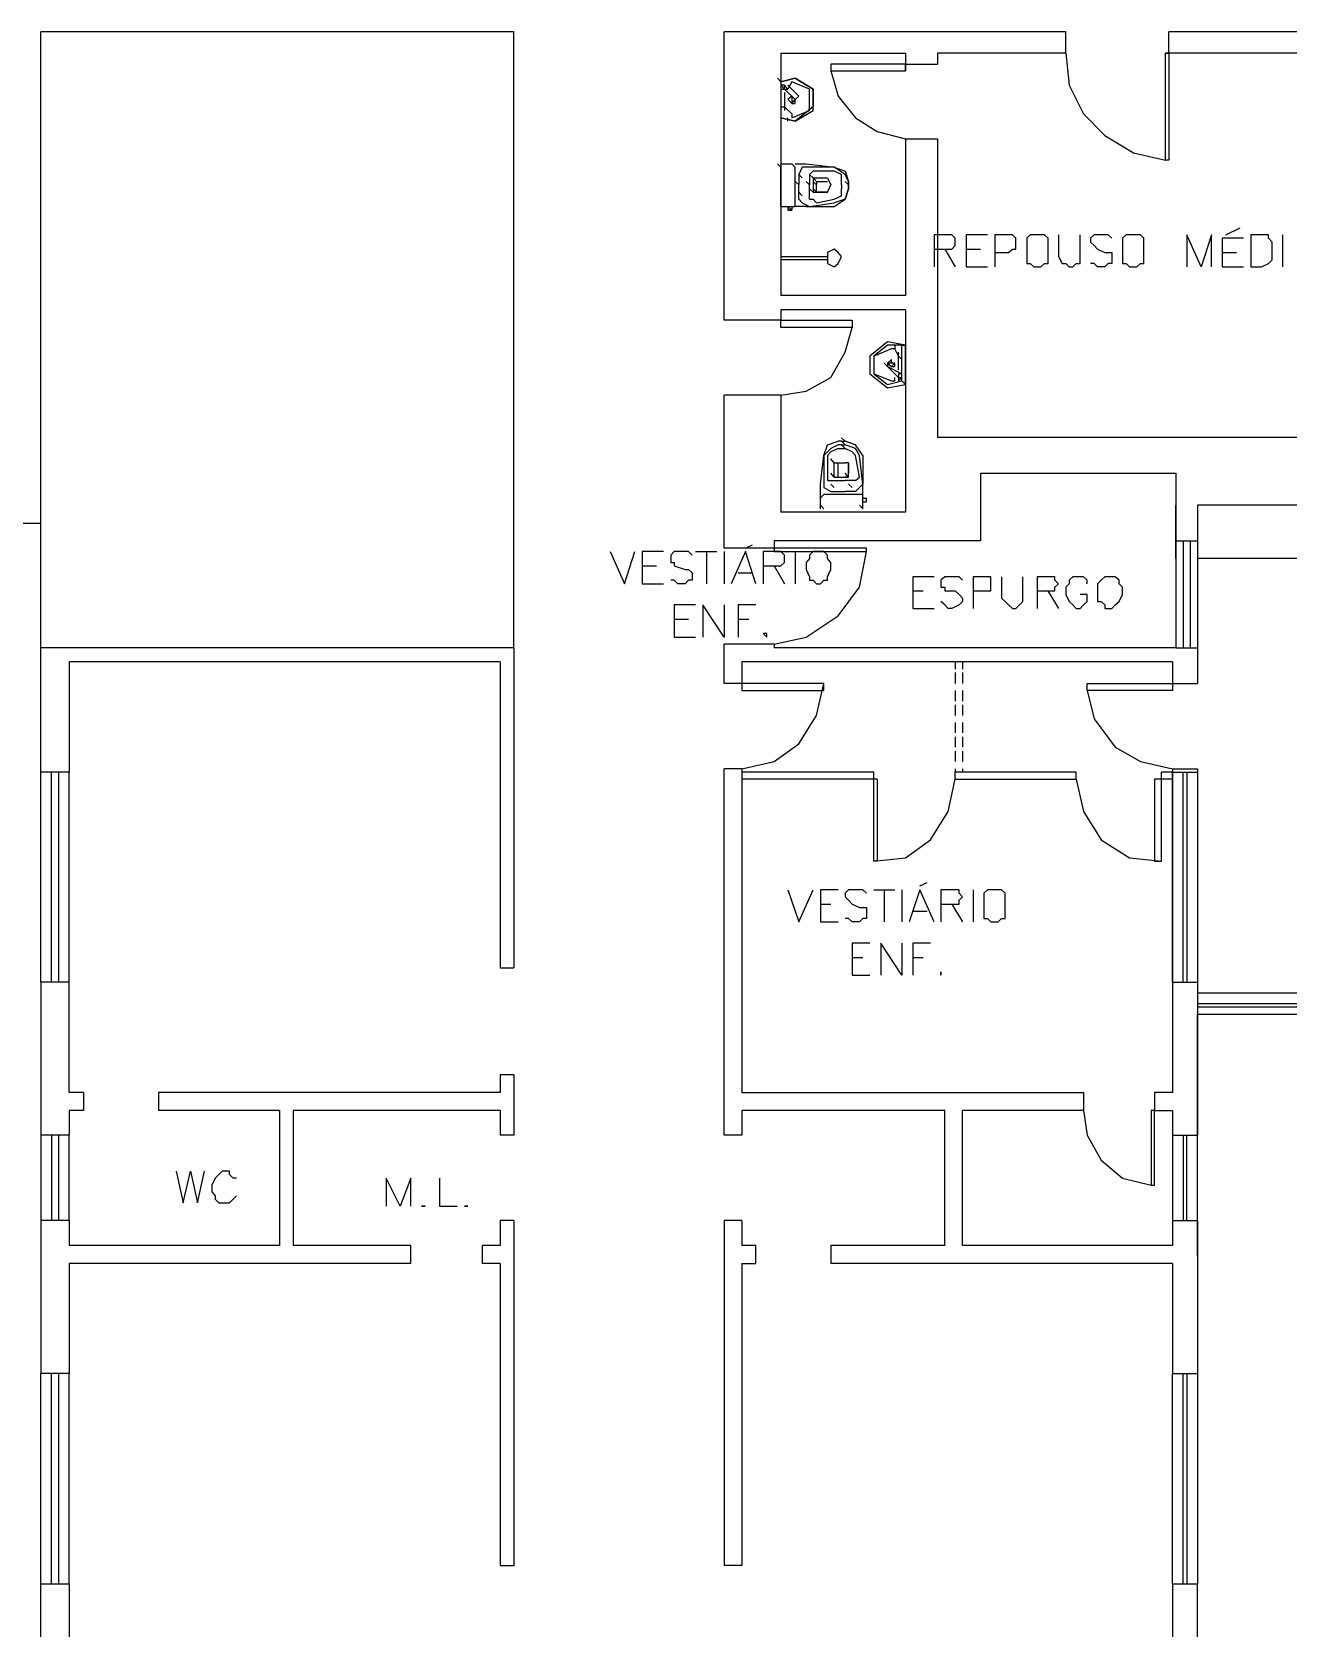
# Model space of a CAD drawing. Header units: millimetres. Extents: x -369 to -70, y -1414 to -1185.
# Drawn here: x -223.84 to -211.89, y -1338.97 to -1323.79 of the extents above; entities that cross this region are included whole.
import ezdxf

# ---------------------------------------------------------------- set-up
doc = ezdxf.new("R2010")
doc.units = ezdxf.units.MM
doc.header["$MEASUREMENT"] = 0
for name, color, linetype in [('10', 10, 'Continuous'), ('2', 2, 'Continuous'), ('4', 4, 'Continuous'), ('50', 50, 'Continuous'), ('6', 6, 'Continuous'), ('8', 8, 'Continuous')]:
    doc.layers.add(name, color=color, linetype=linetype)

msp = doc.modelspace()

# ---------------------------------------------------------------- linework, layer by layer
at = {"layer": '10'}
for points in [[(-223.752, -1329.644), (-223.752, -1323.789)], [(-219.253, -1323.789), (-223.752, -1323.789)], [(-219.253, -1329.644), (-219.253, -1323.789)], [(-217.254, -1326.531), (-217.254, -1323.789)], [(-214.005, -1323.789), (-217.254, -1323.789)], [(-214.005, -1323.993), (-214.005, -1323.789)], [(-207.779, -1323.789), (-213.026, -1323.789)], [(-213.026, -1323.993), (-213.026, -1323.789)], [(-216.715, -1323.993), (-216.715, -1326.295)], [(-216.715, -1323.993), (-215.528, -1323.993), (-215.528, -1323.993), (-215.528, -1324.161)], [(-215.528, -1324.097), (-216.239, -1324.097), (-216.239, -1324.161), (-215.528, -1324.161), (-215.528, -1324.097), (-215.528, -1324.097), (-215.224, -1324.097)], [(-215.224, -1323.993), (-215.224, -1324.097)], [(-214.005, -1323.993), (-215.224, -1323.993)], [(-211.128, -1323.993), (-213.058, -1323.993)], [(-213.058, -1323.993), (-213.026, -1323.993)], [(-213.058, -1325.008), (-213.058, -1323.993)], [(-213.026, -1323.993), (-213.026, -1325.008)], [(-215.528, -1324.805), (-215.528, -1326.295)], [(-215.528, -1324.805), (-215.224, -1324.805)], [(-215.224, -1324.805), (-215.224, -1327.65)], [(-213.026, -1325.008), (-213.058, -1325.008)], [(-215.528, -1326.295), (-216.715, -1326.295)], [(-216.715, -1326.531), (-217.254, -1326.531)], [(-215.528, -1326.431), (-216.715, -1326.431)], [(-216.715, -1326.431), (-216.715, -1326.531)], [(-216.715, -1326.531), (-216.036, -1326.531), (-216.036, -1326.599), (-216.715, -1326.599), (-216.715, -1326.531)], [(-215.528, -1326.431), (-215.528, -1328.357)], [(-216.715, -1327.242), (-217.254, -1327.242)], [(-217.254, -1328.697), (-217.254, -1327.242)], [(-216.715, -1327.242), (-216.715, -1328.357)], [(-211.128, -1327.646), (-215.224, -1327.646)], [(-214.817, -1327.986), (-212.958, -1327.986)], [(-214.817, -1327.986), (-214.817, -1328.629)], [(-212.958, -1327.986), (-212.958, -1329.644)], [(-215.528, -1328.357), (-216.715, -1328.357)], [(-212.958, -1328.797), (-212.958, -1328.289)], [(-206.188, -1328.289), (-212.754, -1328.289)], [(-212.754, -1328.289), (-212.754, -1329.644)], [(-216.779, -1328.629), (-216.779, -1328.697)], [(-215.528, -1328.629), (-216.779, -1328.629)], [(-214.817, -1328.629), (-215.632, -1328.629)], [(-212.958, -1328.629), (-212.754, -1328.629)], [(-216.779, -1328.697), (-217.254, -1328.697)], [(-216.779, -1328.729), (-215.9, -1328.729), (-215.9, -1328.697), (-216.779, -1328.697), (-216.779, -1328.729)], [(-219.253, -1329.644), (-223.752, -1329.644)], [(-223.481, -1329.78), (-223.481, -1330.827), (-223.481, -1330.827), (-223.752, -1330.827), (-223.752, -1330.827), (-223.752, -1329.644)], [(-219.253, -1329.644), (-219.253, -1332.689)], [(-216.779, -1329.612), (-217.254, -1329.612)], [(-217.254, -1329.984), (-217.254, -1329.612)], [(-216.779, -1329.612), (-216.779, -1329.644)], [(-212.958, -1329.644), (-216.779, -1329.644)], [(-212.958, -1329.644), (-212.754, -1329.644)], [(-212.754, -1329.644), (-212.754, -1329.984)], [(-219.384, -1329.78), (-223.481, -1329.78)], [(-219.384, -1329.78), (-219.384, -1332.689)], [(-212.99, -1329.78), (-217.087, -1329.78)], [(-217.087, -1329.78), (-217.087, -1330.052)], [(-215.056, -1329.78), (-215.056, -1329.848)], [(-215.056, -1329.88), (-215.056, -1329.984)], [(-214.988, -1329.78), (-214.988, -1329.848)], [(-214.988, -1329.88), (-214.988, -1329.984)], [(-212.99, -1329.78), (-213.094, -1329.78)], [(-212.99, -1329.78), (-212.99, -1330.052)], [(-217.087, -1329.984), (-217.254, -1329.984)], [(-217.087, -1330.052), (-216.307, -1330.052), (-216.307, -1329.984), (-217.087, -1329.984)], [(-212.99, -1330.052), (-213.802, -1330.052), (-213.802, -1329.984), (-212.99, -1329.984)], [(-212.99, -1329.984), (-212.754, -1329.984)], [(-215.056, -1330.052), (-215.056, -1330.152)], [(-215.056, -1330.188), (-215.056, -1330.288)], [(-214.988, -1330.052), (-214.988, -1330.152)], [(-214.988, -1330.188), (-214.988, -1330.288)], [(-215.056, -1330.356), (-215.056, -1330.455)], [(-215.056, -1330.491), (-215.056, -1330.591)], [(-214.988, -1330.356), (-214.988, -1330.455)], [(-214.988, -1330.491), (-214.988, -1330.591)], [(-215.056, -1330.627), (-215.056, -1330.727)], [(-214.988, -1330.627), (-214.988, -1330.727)], [(-217.254, -1334.28), (-217.254, -1330.795)], [(-217.087, -1330.795), (-217.254, -1330.795)], [(-217.087, -1330.795), (-217.087, -1333.872), (-217.087, -1333.872), (-213.838, -1333.872)], [(-215.056, -1330.795), (-215.056, -1330.827)], [(-214.988, -1330.795), (-214.988, -1330.827)], [(-212.99, -1330.795), (-212.754, -1330.795)], [(-212.99, -1330.795), (-212.99, -1333.872)], [(-212.754, -1330.795), (-212.754, -1332.925)], [(-215.832, -1330.827), (-217.087, -1330.827)], [(-215.8, -1330.895), (-217.087, -1330.895)], [(-215.832, -1330.895), (-215.832, -1330.827)], [(-215.8, -1330.895), (-215.8, -1331.674), (-215.832, -1331.674), (-215.832, -1330.895)], [(-215.056, -1330.895), (-213.905, -1330.895), (-213.905, -1330.895), (-213.905, -1330.827), (-215.056, -1330.827)], [(-215.056, -1330.895), (-215.056, -1330.827)], [(-213.162, -1330.895), (-213.162, -1331.674), (-213.094, -1331.674), (-213.094, -1330.895)], [(-212.99, -1330.895), (-213.162, -1330.895)], [(-212.99, -1330.827), (-213.094, -1330.827)], [(-213.094, -1330.895), (-213.094, -1330.827)], [(-212.99, -1330.827), (-212.754, -1330.827)], [(-219.384, -1332.689), (-219.253, -1332.689)], [(-223.481, -1333.872), (-223.481, -1332.825), (-223.481, -1332.825), (-223.752, -1332.825)], [(-223.752, -1332.825), (-223.752, -1334.28)], [(-212.99, -1332.825), (-212.754, -1332.825)], [(-212.99, -1332.825), (-212.99, -1333.872)], [(-212.754, -1332.825), (-212.754, -1332.925), (-211.739, -1332.925)], [(-212.754, -1332.925), (-212.754, -1333.129)], [(-212.754, -1335.431), (-212.754, -1333.129), (-212.754, -1333.129), (-211.739, -1333.129)], [(-212.754, -1333.129), (-212.754, -1334.28)], [(-219.253, -1333.704), (-219.384, -1333.704), (-219.384, -1333.704), (-219.384, -1333.872)], [(-219.253, -1333.704), (-219.253, -1334.28)], [(-223.345, -1333.872), (-223.481, -1333.872)], [(-223.345, -1333.872), (-223.345, -1334.044)], [(-219.384, -1333.872), (-222.634, -1333.872)], [(-222.634, -1333.872), (-222.634, -1334.044)], [(-213.838, -1333.872), (-213.838, -1334.044)], [(-212.99, -1333.872), (-213.162, -1333.872), (-213.162, -1333.872), (-213.162, -1334.044), (-213.162, -1334.044), (-212.99, -1334.044), (-212.99, -1334.044), (-212.99, -1335.327)], [(-223.345, -1334.044), (-223.481, -1334.044), (-223.481, -1334.28), (-223.752, -1334.28)], [(-221.483, -1334.044), (-222.634, -1334.044)], [(-221.483, -1334.044), (-221.483, -1335.327)], [(-219.384, -1334.044), (-221.351, -1334.044)], [(-221.351, -1334.044), (-221.351, -1335.327)], [(-219.384, -1334.044), (-219.384, -1334.28)], [(-215.156, -1334.044), (-217.087, -1334.044)], [(-217.087, -1334.044), (-217.087, -1334.28)], [(-215.156, -1335.327), (-215.156, -1334.044)], [(-213.838, -1334.044), (-214.988, -1334.044)], [(-214.988, -1335.327), (-214.988, -1334.044)], [(-213.162, -1334.044), (-213.194, -1334.044), (-213.194, -1334.756), (-213.162, -1334.756), (-213.162, -1334.044)], [(-212.99, -1334.044), (-212.99, -1334.28)], [(-219.253, -1334.28), (-219.384, -1334.28)], [(-217.087, -1334.28), (-217.254, -1334.28)], [(-212.99, -1334.28), (-212.754, -1334.28)], [(-223.481, -1335.091), (-223.752, -1335.091)], [(-223.752, -1335.091), (-223.752, -1336.546)], [(-223.481, -1335.091), (-223.481, -1335.327)], [(-219.253, -1335.091), (-219.384, -1335.091)], [(-219.384, -1335.091), (-219.384, -1335.327)], [(-219.253, -1335.091), (-219.253, -1338.372)], [(-217.254, -1335.091), (-217.254, -1338.372)], [(-217.087, -1335.091), (-217.254, -1335.091)], [(-217.087, -1335.091), (-217.087, -1335.327)], [(-212.99, -1335.091), (-212.754, -1335.091)], [(-212.99, -1335.091), (-212.99, -1335.327)], [(-212.754, -1335.091), (-212.754, -1336.546)], [(-221.483, -1335.327), (-223.481, -1335.327)], [(-220.232, -1335.327), (-221.351, -1335.327)], [(-220.232, -1335.499), (-220.232, -1335.327)], [(-219.384, -1335.327), (-219.556, -1335.327), (-219.556, -1335.327), (-219.556, -1335.499)], [(-217.087, -1335.499), (-216.951, -1335.499), (-216.951, -1335.499), (-216.951, -1335.327), (-216.951, -1335.327), (-217.087, -1335.327)], [(-215.156, -1335.327), (-216.239, -1335.327), (-216.239, -1335.327), (-216.239, -1335.499)], [(-212.99, -1335.327), (-214.988, -1335.327)], [(-220.232, -1335.499), (-223.481, -1335.499)], [(-223.481, -1335.499), (-223.481, -1336.546)], [(-219.384, -1335.499), (-219.556, -1335.499)], [(-219.384, -1335.499), (-219.384, -1338.372)], [(-217.087, -1335.499), (-217.087, -1338.372)], [(-212.99, -1335.499), (-216.239, -1335.499)], [(-212.99, -1335.499), (-212.99, -1336.546)], [(-223.481, -1336.546), (-223.752, -1336.546)], [(-212.99, -1336.546), (-212.754, -1336.546)], [(-219.384, -1338.372), (-219.249, -1338.372)], [(-217.087, -1338.372), (-217.254, -1338.372)], [(-223.752, -1338.544), (-223.481, -1338.544), (-223.481, -1338.544), (-223.481, -1339.591), (-223.481, -1339.591), (-223.345, -1339.591)], [(-223.481, -1339.727), (-223.481, -1339.999), (-223.481, -1339.999), (-223.752, -1339.999), (-223.752, -1339.999), (-223.752, -1338.544)], [(-212.99, -1338.544), (-212.754, -1338.544)], [(-212.99, -1338.544), (-212.99, -1339.999)], [(-212.754, -1339.999), (-212.754, -1338.544)]]:
    msp.add_lwpolyline(points, dxfattribs=at)
at = {"layer": '2'}
for points in [[(-216.715, -1325.924), (-216.271, -1325.924), (-216.271, -1325.991), (-216.207, -1326.023), (-216.171, -1325.991), (-216.139, -1325.924), (-216.171, -1325.888), (-216.207, -1325.856), (-216.271, -1325.888), (-216.271, -1325.924)], [(-216.271, -1325.956), (-216.715, -1325.956)], [(-215.7, -1326.735), (-215.868, -1326.871), (-215.868, -1326.871), (-215.868, -1327.039), (-215.7, -1327.174)], [(-215.7, -1326.767), (-215.832, -1326.871), (-215.832, -1327.039), (-215.832, -1327.039), (-215.7, -1327.142)], [(-215.664, -1326.803), (-215.832, -1326.871)], [(-215.528, -1326.767), (-215.7, -1326.735)], [(-215.564, -1326.767), (-215.7, -1326.767)], [(-215.596, -1326.871), (-215.632, -1326.803), (-215.632, -1326.803), (-215.664, -1326.803)], [(-215.596, -1326.767), (-215.632, -1326.767), (-215.632, -1326.803)], [(-215.564, -1326.903), (-215.596, -1326.871), (-215.596, -1326.871), (-215.596, -1326.871), (-215.596, -1326.835)], [(-215.564, -1327.039), (-215.564, -1326.939), (-215.564, -1326.939), (-215.564, -1326.767), (-215.564, -1326.767), (-215.528, -1326.767)], [(-215.528, -1327.142), (-215.528, -1326.767)], [(-215.832, -1326.871), (-215.832, -1327.039)], [(-215.7, -1326.971), (-215.732, -1326.939)], [(-215.664, -1326.971), (-215.632, -1326.971), (-215.632, -1326.939), (-215.664, -1326.939), (-215.664, -1326.903), (-215.7, -1326.939), (-215.7, -1326.971), (-215.596, -1327.074)], [(-215.632, -1326.939), (-215.664, -1326.939), (-215.7, -1326.939), (-215.664, -1326.971), (-215.632, -1326.939)], [(-215.7, -1326.971), (-215.564, -1327.039)], [(-215.596, -1327.007), (-215.596, -1326.871)], [(-215.832, -1327.039), (-215.664, -1327.106)], [(-215.7, -1327.142), (-215.564, -1327.106)], [(-215.7, -1327.174), (-215.528, -1327.142)], [(-215.664, -1327.106), (-215.632, -1327.106)], [(-215.596, -1327.074), (-215.632, -1327.039)], [(-215.632, -1327.106), (-215.632, -1327.074)], [(-215.564, -1327.074), (-215.564, -1327.039), (-215.596, -1327.039), (-215.596, -1327.074), (-215.596, -1327.106), (-215.564, -1327.074), (-215.564, -1327.039), (-215.596, -1327.039), (-215.596, -1327.074), (-215.564, -1327.074)], [(-215.564, -1327.106), (-215.564, -1327.074)], [(-215.528, -1327.142), (-215.564, -1327.106)], [(-216.171, -1327.714), (-216.239, -1327.75), (-216.307, -1327.818), (-216.307, -1327.818), (-216.271, -1327.714), (-216.171, -1327.682)], [(-216.171, -1327.75), (-216.239, -1327.782), (-216.271, -1327.818)], [(-216.139, -1327.682), (-216.171, -1327.682)], [(-216.139, -1327.714), (-216.171, -1327.714)], [(-216.171, -1327.75), (-216.139, -1327.75), (-216.139, -1327.75), (-216.103, -1327.75)], [(-216.103, -1327.682), (-216.139, -1327.65)], [(-216.139, -1327.682), (-216.103, -1327.682)], [(-216.103, -1327.714), (-216.139, -1327.682)], [(-216.139, -1327.714), (-216.103, -1327.714)], [(-216.103, -1327.75), (-216.139, -1327.714)], [(-215.936, -1327.818), (-216.004, -1327.714), (-216.103, -1327.682)], [(-215.968, -1327.818), (-216.004, -1327.75), (-216.103, -1327.714)], [(-216.004, -1327.818), (-216.036, -1327.782), (-216.103, -1327.75)], [(-216.339, -1328.09), (-216.307, -1327.818), (-216.307, -1327.818), (-216.307, -1328.09)], [(-216.271, -1327.818), (-216.271, -1328.022)], [(-216.207, -1327.886), (-216.239, -1327.85)], [(-216.207, -1327.886), (-216.139, -1327.886), (-216.139, -1327.886), (-216.103, -1327.886)], [(-216.207, -1328.022), (-216.207, -1327.886)], [(-216.171, -1327.986), (-216.171, -1327.886)], [(-216.071, -1327.886), (-216.103, -1327.886)], [(-216.071, -1327.886), (-216.071, -1327.886), (-216.071, -1327.986)], [(-216.071, -1328.022), (-216.071, -1327.886)], [(-215.968, -1328.022), (-216.004, -1327.818)], [(-215.936, -1327.818), (-215.936, -1328.09), (-215.936, -1328.09), (-215.968, -1327.818)], [(-216.271, -1328.022), (-216.271, -1328.054), (-216.239, -1328.054)], [(-216.207, -1328.022), (-216.239, -1327.986)], [(-216.239, -1328.054), (-216.139, -1328.054)], [(-216.207, -1328.022), (-216.071, -1328.022), (-216.103, -1328.022)], [(-216.171, -1328.022), (-216.171, -1327.986)], [(-216.171, -1328.022), (-216.139, -1328.022)], [(-216.139, -1328.022), (-216.103, -1328.022)], [(-216.139, -1328.054), (-216.103, -1328.054)], [(-216.071, -1328.022), (-216.103, -1327.986)], [(-216.004, -1328.054), (-216.103, -1328.054)], [(-216.071, -1328.022), (-216.071, -1327.986)], [(-216.004, -1328.054), (-216.004, -1328.054), (-215.968, -1328.022)], [(-216.339, -1328.325), (-216.339, -1328.221), (-216.339, -1328.09)], [(-216.307, -1328.189), (-216.307, -1328.189), (-216.339, -1328.221)], [(-216.307, -1328.09), (-216.307, -1328.122), (-216.239, -1328.158)], [(-215.968, -1328.189), (-216.307, -1328.189)], [(-216.207, -1328.122), (-216.239, -1328.09)], [(-216.239, -1328.158), (-216.139, -1328.158)], [(-216.139, -1328.158), (-216.103, -1328.158)], [(-216.004, -1328.158), (-216.103, -1328.158)], [(-216.036, -1328.122), (-216.071, -1328.09)], [(-216.004, -1328.158), (-215.968, -1328.122), (-215.936, -1328.09)], [(-215.936, -1328.221), (-215.936, -1328.189), (-215.968, -1328.189)], [(-215.936, -1328.325), (-215.936, -1328.221), (-215.936, -1328.221), (-215.936, -1328.09)], [(-216.307, -1328.325), (-216.339, -1328.289)], [(-215.936, -1328.357), (-216.307, -1328.357)], [(-216.139, -1328.357), (-216.171, -1328.357)], [(-215.936, -1328.325), (-215.968, -1328.289)], [(-215.936, -1328.221), (-215.9, -1328.221)], [(-215.936, -1328.257), (-215.9, -1328.257)], [(-215.9, -1328.257), (-215.9, -1328.257), (-215.9, -1328.257), (-215.9, -1328.221)]]:
    msp.add_lwpolyline(points, dxfattribs=at)
at = {"layer": '4'}
for points in [[(-216.715, -1324.265), (-216.747, -1324.229)], [(-216.579, -1324.229), (-216.715, -1324.265), (-216.715, -1324.265), (-216.579, -1324.229)], [(-216.715, -1324.265), (-216.715, -1324.297)], [(-216.715, -1324.265), (-216.715, -1324.605)], [(-216.611, -1324.265), (-216.611, -1324.265), (-216.611, -1324.265), (-216.647, -1324.333)], [(-216.443, -1324.333), (-216.611, -1324.265)], [(-216.407, -1324.333), (-216.579, -1324.229), (-216.579, -1324.229), (-216.407, -1324.333)], [(-216.647, -1324.333), (-216.679, -1324.297), (-216.715, -1324.297), (-216.715, -1324.333), (-216.679, -1324.333), (-216.647, -1324.333)], [(-216.679, -1324.333), (-216.679, -1324.297), (-216.715, -1324.297), (-216.715, -1324.333), (-216.679, -1324.333)], [(-216.679, -1324.333), (-216.715, -1324.297)], [(-216.715, -1324.333), (-216.715, -1324.433)], [(-216.579, -1324.433), (-216.679, -1324.333)], [(-216.679, -1324.365), (-216.679, -1324.501)], [(-216.543, -1324.401), (-216.647, -1324.297)], [(-216.611, -1324.401), (-216.611, -1324.401), (-216.647, -1324.433), (-216.611, -1324.469), (-216.579, -1324.469), (-216.579, -1324.433)], [(-216.579, -1324.433), (-216.579, -1324.433), (-216.611, -1324.401), (-216.611, -1324.433), (-216.611, -1324.469), (-216.579, -1324.433)], [(-216.579, -1324.433), (-216.543, -1324.401)], [(-216.443, -1324.537), (-216.443, -1324.333)], [(-216.407, -1324.537), (-216.407, -1324.333), (-216.407, -1324.333), (-216.407, -1324.501)], [(-216.715, -1324.433), (-216.715, -1324.605)], [(-216.715, -1324.501), (-216.679, -1324.501), (-216.679, -1324.501), (-216.679, -1324.501), (-216.679, -1324.537)], [(-216.679, -1324.501), (-216.611, -1324.569), (-216.611, -1324.569), (-216.611, -1324.605)], [(-216.611, -1324.605), (-216.443, -1324.537)], [(-216.407, -1324.501), (-216.579, -1324.637), (-216.579, -1324.637), (-216.407, -1324.537)], [(-216.715, -1324.605), (-216.579, -1324.637), (-216.579, -1324.637), (-216.715, -1324.605)], [(-216.647, -1324.637), (-216.647, -1324.605)], [(-216.715, -1325.076), (-216.747, -1325.044)], [(-216.715, -1325.044), (-216.611, -1325.044)], [(-216.715, -1325.448), (-216.715, -1325.448), (-216.715, -1325.076)], [(-216.579, -1325.076), (-216.579, -1325.076), (-216.611, -1325.044)], [(-216.579, -1325.044), (-216.475, -1325.044)], [(-216.579, -1325.416), (-216.579, -1325.076)], [(-216.443, -1325.076), (-216.511, -1325.076), (-216.543, -1325.144)], [(-216.511, -1325.176), (-216.543, -1325.144)], [(-216.543, -1325.144), (-216.543, -1325.244)], [(-216.475, -1325.044), (-216.207, -1325.076), (-216.207, -1325.076), (-216.443, -1325.076)], [(-216.375, -1325.112), (-216.407, -1325.112), (-216.443, -1325.144)], [(-216.407, -1325.176), (-216.443, -1325.144)], [(-216.443, -1325.144), (-216.443, -1325.244)], [(-216.407, -1325.176), (-216.271, -1325.176)], [(-216.375, -1325.212), (-216.407, -1325.176)], [(-216.407, -1325.176), (-216.407, -1325.312)], [(-216.207, -1325.112), (-216.375, -1325.112)], [(-216.271, -1325.176), (-216.271, -1325.176), (-216.271, -1325.176), (-216.239, -1325.244), (-216.239, -1325.244)], [(-216.071, -1325.212), (-216.103, -1325.144), (-216.207, -1325.076), (-216.207, -1325.076), (-216.103, -1325.112), (-216.071, -1325.212)], [(-216.139, -1325.212), (-216.139, -1325.144), (-216.207, -1325.112)], [(-216.715, -1325.244), (-216.715, -1325.212)], [(-216.543, -1325.244), (-216.579, -1325.212)], [(-216.543, -1325.38), (-216.543, -1325.244)], [(-216.511, -1325.348), (-216.543, -1325.312)], [(-216.443, -1325.244), (-216.475, -1325.212)], [(-216.443, -1325.38), (-216.443, -1325.244)], [(-216.407, -1325.312), (-216.443, -1325.28)], [(-216.375, -1325.244), (-216.407, -1325.212)], [(-216.375, -1325.312), (-216.407, -1325.28)], [(-216.407, -1325.312), (-216.271, -1325.312)], [(-216.375, -1325.212), (-216.271, -1325.212)], [(-216.375, -1325.212), (-216.375, -1325.244)], [(-216.375, -1325.312), (-216.375, -1325.244)], [(-216.271, -1325.312), (-216.271, -1325.312), (-216.375, -1325.312)], [(-216.271, -1325.312), (-216.239, -1325.244)], [(-216.207, -1325.38), (-216.139, -1325.348), (-216.139, -1325.28)], [(-216.207, -1325.448), (-216.103, -1325.38), (-216.071, -1325.28), (-216.071, -1325.28), (-216.103, -1325.38), (-216.207, -1325.416)], [(-216.139, -1325.244), (-216.139, -1325.244), (-216.139, -1325.212)], [(-216.139, -1325.244), (-216.139, -1325.28)], [(-216.071, -1325.244), (-216.103, -1325.212)], [(-216.071, -1325.244), (-216.071, -1325.212), (-216.071, -1325.212), (-216.071, -1325.244)], [(-216.071, -1325.244), (-216.071, -1325.28), (-216.071, -1325.28), (-216.071, -1325.244)], [(-216.715, -1325.448), (-216.611, -1325.448)], [(-216.611, -1325.484), (-216.647, -1325.448)], [(-216.647, -1325.448), (-216.647, -1325.484)], [(-216.647, -1325.484), (-216.647, -1325.484), (-216.611, -1325.484), (-216.647, -1325.484)], [(-216.611, -1325.448), (-216.579, -1325.448), (-216.579, -1325.416)], [(-216.611, -1325.448), (-216.611, -1325.484)], [(-216.475, -1325.448), (-216.579, -1325.448)], [(-216.543, -1325.38), (-216.511, -1325.416), (-216.443, -1325.448)], [(-216.475, -1325.448), (-216.207, -1325.448)], [(-216.443, -1325.38), (-216.407, -1325.38), (-216.375, -1325.416)], [(-216.443, -1325.448), (-216.207, -1325.416)], [(-216.375, -1325.416), (-216.207, -1325.38)]]:
    msp.add_lwpolyline(points, dxfattribs=at)
at = {"layer": '50'}
for points in [[(-215.256, -1325.856), (-215.124, -1325.856), (-215.088, -1325.856), (-215.056, -1325.82), (-215.056, -1325.788), (-215.056, -1325.752), (-215.088, -1325.72), (-215.124, -1325.72), (-215.256, -1325.72), (-215.256, -1325.72), (-215.256, -1326.023)], [(-214.749, -1325.72), (-214.952, -1325.72), (-214.952, -1325.72), (-214.952, -1326.023)], [(-214.681, -1325.888), (-214.549, -1325.888), (-214.513, -1325.856), (-214.481, -1325.856), (-214.481, -1325.82), (-214.481, -1325.788), (-214.481, -1325.752), (-214.513, -1325.72), (-214.549, -1325.72), (-214.681, -1325.72), (-214.681, -1325.72), (-214.681, -1326.023)], [(-214.309, -1325.72), (-214.345, -1325.72), (-214.377, -1325.752), (-214.377, -1325.788), (-214.377, -1325.82), (-214.377, -1325.888), (-214.377, -1325.956), (-214.377, -1325.991), (-214.345, -1325.991), (-214.309, -1326.023), (-214.241, -1326.023), (-214.209, -1325.991), (-214.173, -1325.991), (-214.173, -1325.956), (-214.173, -1325.888), (-214.173, -1325.82), (-214.173, -1325.788), (-214.173, -1325.752), (-214.209, -1325.72), (-214.241, -1325.72), (-214.309, -1325.72)], [(-214.073, -1325.72), (-214.073, -1325.924), (-214.041, -1325.991), (-214.005, -1325.991), (-213.973, -1326.023), (-213.937, -1326.023), (-213.905, -1325.991), (-213.869, -1325.991), (-213.869, -1325.924), (-213.869, -1325.72)], [(-213.566, -1325.752), (-213.602, -1325.72), (-213.634, -1325.72), (-213.702, -1325.72), (-213.734, -1325.72), (-213.77, -1325.752), (-213.77, -1325.788), (-213.734, -1325.82), (-213.702, -1325.856), (-213.634, -1325.888), (-213.602, -1325.888), (-213.566, -1325.888), (-213.566, -1325.924), (-213.566, -1325.991), (-213.602, -1325.991), (-213.634, -1326.023), (-213.702, -1326.023), (-213.734, -1325.991), (-213.77, -1325.991)], [(-213.398, -1325.72), (-213.43, -1325.72), (-213.466, -1325.752), (-213.466, -1325.788), (-213.466, -1325.82), (-213.466, -1325.888), (-213.466, -1325.956), (-213.466, -1325.991), (-213.43, -1325.991), (-213.398, -1326.023), (-213.33, -1326.023), (-213.294, -1325.991), (-213.262, -1325.991), (-213.262, -1325.956), (-213.262, -1325.888), (-213.262, -1325.82), (-213.262, -1325.788), (-213.262, -1325.752), (-213.294, -1325.72), (-213.33, -1325.72), (-213.398, -1325.72)], [(-212.619, -1326.023), (-212.619, -1325.72), (-212.619, -1325.72), (-212.719, -1326.023), (-212.719, -1326.023), (-212.854, -1325.72), (-212.854, -1325.72), (-212.854, -1326.023)], [(-212.315, -1325.752), (-212.519, -1325.752), (-212.519, -1326.023), (-212.315, -1326.023)], [(-212.483, -1325.72), (-212.347, -1325.652)], [(-212.247, -1325.72), (-212.247, -1326.023), (-212.247, -1326.023), (-212.143, -1326.023), (-212.079, -1325.991), (-212.043, -1325.956), (-212.043, -1325.888), (-212.043, -1325.82), (-212.043, -1325.788), (-212.079, -1325.752), (-212.079, -1325.72), (-212.143, -1325.72), (-212.247, -1325.72)], [(-211.943, -1325.72), (-211.943, -1326.023)], [(-215.156, -1325.856), (-215.056, -1326.023)], [(-214.952, -1325.856), (-214.817, -1325.856)], [(-212.519, -1325.888), (-212.383, -1325.888)], [(-214.952, -1326.023), (-214.749, -1326.023)], [(-217.051, -1328.697), (-216.983, -1328.665)], [(-218.337, -1328.729), (-218.202, -1329.037), (-218.202, -1329.037), (-218.102, -1328.729)], [(-217.83, -1328.729), (-218.034, -1328.729), (-218.034, -1328.729), (-218.034, -1329.037)], [(-217.558, -1328.765), (-217.594, -1328.729), (-217.626, -1328.729), (-217.694, -1328.729), (-217.73, -1328.729), (-217.762, -1328.765), (-217.762, -1328.797), (-217.762, -1328.833), (-217.73, -1328.833), (-217.73, -1328.865), (-217.626, -1328.901), (-217.594, -1328.901), (-217.558, -1328.933), (-217.558, -1329.001), (-217.594, -1329.001), (-217.626, -1329.037), (-217.694, -1329.037), (-217.73, -1329.001), (-217.762, -1329.001)], [(-217.526, -1328.729), (-217.322, -1328.729)], [(-217.422, -1328.729), (-217.422, -1329.037)], [(-217.254, -1328.729), (-217.254, -1329.037)], [(-216.951, -1329.037), (-217.051, -1328.729), (-217.051, -1328.729), (-217.186, -1329.037)], [(-216.883, -1328.865), (-216.747, -1328.865), (-216.715, -1328.865), (-216.679, -1328.833), (-216.679, -1328.797), (-216.679, -1328.765), (-216.715, -1328.729), (-216.747, -1328.729), (-216.883, -1328.729), (-216.883, -1328.729), (-216.883, -1329.037)], [(-216.579, -1328.729), (-216.579, -1329.037)], [(-216.375, -1328.729), (-216.407, -1328.729), (-216.443, -1328.765), (-216.443, -1328.797), (-216.475, -1328.833), (-216.475, -1328.901), (-216.443, -1328.969), (-216.443, -1329.001), (-216.407, -1329.001), (-216.375, -1329.037), (-216.339, -1329.037), (-216.307, -1329.001), (-216.271, -1329.001), (-216.271, -1328.969), (-216.239, -1328.901), (-216.239, -1328.833), (-216.271, -1328.797), (-216.271, -1328.765), (-216.307, -1328.729), (-216.339, -1328.729), (-216.375, -1328.729)], [(-218.034, -1328.865), (-217.898, -1328.865)], [(-217.119, -1328.933), (-216.983, -1328.933)], [(-216.779, -1328.865), (-216.679, -1329.037)], [(-215.256, -1328.969), (-215.46, -1328.969), (-215.46, -1328.969), (-215.46, -1329.272)], [(-214.988, -1329.001), (-215.02, -1328.969), (-215.088, -1328.969), (-215.124, -1328.969), (-215.156, -1328.969), (-215.192, -1329.001), (-215.192, -1329.037), (-215.192, -1329.069), (-215.156, -1329.069), (-215.156, -1329.105), (-215.056, -1329.105), (-215.02, -1329.137), (-214.988, -1329.173), (-214.988, -1329.205), (-215.02, -1329.237), (-215.088, -1329.272), (-215.124, -1329.272), (-215.156, -1329.237), (-215.192, -1329.205)], [(-214.885, -1329.105), (-214.785, -1329.105), (-214.717, -1329.105), (-214.717, -1329.069), (-214.717, -1329.037), (-214.717, -1329.001), (-214.717, -1328.969), (-214.785, -1328.969), (-214.885, -1328.969), (-214.885, -1328.969), (-214.885, -1329.272)], [(-214.617, -1328.969), (-214.617, -1329.173), (-214.581, -1329.205), (-214.549, -1329.237), (-214.513, -1329.272), (-214.481, -1329.272), (-214.445, -1329.237), (-214.413, -1329.205), (-214.413, -1329.173), (-214.413, -1328.969)], [(-214.277, -1329.105), (-214.177, -1329.105), (-214.109, -1329.105), (-214.109, -1329.069), (-214.073, -1329.037), (-214.109, -1329.001), (-214.109, -1328.969), (-214.177, -1328.969), (-214.277, -1328.969), (-214.277, -1328.969), (-214.277, -1329.272)], [(-213.802, -1329.037), (-213.802, -1329.001), (-213.838, -1328.969), (-213.869, -1328.969), (-213.905, -1328.969), (-213.937, -1328.969), (-213.973, -1329.001), (-213.973, -1329.037), (-214.005, -1329.069), (-214.005, -1329.137), (-213.973, -1329.205), (-213.937, -1329.237), (-213.905, -1329.272), (-213.869, -1329.272), (-213.838, -1329.237), (-213.802, -1329.205), (-213.802, -1329.137), (-213.802, -1329.137), (-213.869, -1329.137)], [(-213.634, -1328.969), (-213.634, -1328.969), (-213.67, -1329.001), (-213.702, -1329.037), (-213.702, -1329.069), (-213.702, -1329.137), (-213.702, -1329.205), (-213.67, -1329.205), (-213.634, -1329.237), (-213.634, -1329.272), (-213.566, -1329.272), (-213.534, -1329.237), (-213.498, -1329.205), (-213.466, -1329.137), (-213.466, -1329.069), (-213.498, -1329.037), (-213.498, -1329.001), (-213.534, -1328.969), (-213.566, -1328.969), (-213.634, -1328.969)], [(-218.034, -1329.037), (-217.83, -1329.037)], [(-215.46, -1329.105), (-215.36, -1329.105)], [(-214.177, -1329.105), (-214.073, -1329.272)], [(-217.526, -1329.237), (-217.73, -1329.237), (-217.73, -1329.237), (-217.73, -1329.544)], [(-217.254, -1329.237), (-217.254, -1329.544), (-217.254, -1329.544), (-217.458, -1329.237), (-217.458, -1329.237), (-217.458, -1329.544)], [(-216.951, -1329.237), (-217.119, -1329.237), (-217.119, -1329.237), (-217.119, -1329.544)], [(-215.46, -1329.272), (-215.256, -1329.272)], [(-217.73, -1329.372), (-217.594, -1329.372)], [(-217.119, -1329.372), (-217.019, -1329.372)], [(-217.73, -1329.544), (-217.526, -1329.544)], [(-216.847, -1329.508), (-216.883, -1329.508), (-216.847, -1329.544), (-216.847, -1329.508)], [(-216.647, -1331.946), (-216.543, -1332.25), (-216.543, -1332.25), (-216.407, -1331.946)], [(-216.171, -1331.946), (-216.339, -1331.946), (-216.339, -1331.946), (-216.339, -1332.25)], [(-215.9, -1331.978), (-215.936, -1331.946), (-215.968, -1331.946), (-216.036, -1331.946), (-216.071, -1331.946), (-216.103, -1331.978), (-216.103, -1332.014), (-216.071, -1332.046), (-216.036, -1332.082), (-215.968, -1332.114), (-215.936, -1332.114), (-215.9, -1332.114), (-215.9, -1332.15), (-215.9, -1332.218), (-215.936, -1332.218), (-215.968, -1332.25), (-216.036, -1332.25), (-216.071, -1332.218), (-216.103, -1332.218)], [(-215.832, -1331.946), (-215.632, -1331.946)], [(-215.732, -1331.946), (-215.732, -1332.25)], [(-215.564, -1331.946), (-215.564, -1332.25)], [(-215.256, -1332.25), (-215.392, -1331.946), (-215.392, -1331.946), (-215.496, -1332.25)], [(-215.392, -1331.91), (-215.324, -1331.878)], [(-215.192, -1332.082), (-215.056, -1332.082), (-215.02, -1332.082), (-215.02, -1332.046), (-214.988, -1332.014), (-215.02, -1331.978), (-215.02, -1331.946), (-215.056, -1331.946), (-215.192, -1331.946), (-215.192, -1331.946), (-215.192, -1332.25)], [(-214.885, -1331.946), (-214.885, -1332.25)], [(-214.717, -1331.946), (-214.749, -1331.946), (-214.785, -1331.978), (-214.785, -1332.014), (-214.785, -1332.046), (-214.785, -1332.114), (-214.785, -1332.182), (-214.785, -1332.218), (-214.749, -1332.218), (-214.717, -1332.25), (-214.649, -1332.25), (-214.617, -1332.218), (-214.581, -1332.218), (-214.581, -1332.182), (-214.581, -1332.114), (-214.581, -1332.046), (-214.581, -1332.014), (-214.581, -1331.978), (-214.617, -1331.946), (-214.649, -1331.946), (-214.717, -1331.946)], [(-216.339, -1332.082), (-216.239, -1332.082)], [(-215.46, -1332.15), (-215.324, -1332.15)], [(-215.088, -1332.082), (-214.988, -1332.25)], [(-216.339, -1332.25), (-216.171, -1332.25)], [(-215.868, -1332.454), (-216.036, -1332.454), (-216.036, -1332.454), (-216.036, -1332.757)], [(-215.564, -1332.454), (-215.564, -1332.757), (-215.564, -1332.757), (-215.764, -1332.454), (-215.764, -1332.454), (-215.764, -1332.757)], [(-215.292, -1332.454), (-215.46, -1332.454), (-215.46, -1332.454), (-215.46, -1332.757)], [(-216.036, -1332.589), (-215.936, -1332.589)], [(-215.46, -1332.589), (-215.36, -1332.589)], [(-216.036, -1332.757), (-215.868, -1332.757)], [(-215.192, -1332.725), (-215.192, -1332.725), (-215.192, -1332.757), (-215.192, -1332.725)], [(-222.466, -1334.62), (-222.398, -1334.923), (-222.398, -1334.923), (-222.33, -1334.62), (-222.33, -1334.62), (-222.262, -1334.923), (-222.262, -1334.923), (-222.194, -1334.62)], [(-221.89, -1334.688), (-221.922, -1334.688), (-221.958, -1334.652), (-221.958, -1334.62), (-222.026, -1334.62), (-222.058, -1334.652), (-222.094, -1334.688), (-222.126, -1334.756), (-222.126, -1334.819), (-222.094, -1334.855), (-222.094, -1334.887), (-222.058, -1334.923), (-222.026, -1334.923), (-221.958, -1334.923), (-221.922, -1334.887), (-221.89, -1334.855)], [(-220.232, -1334.955), (-220.232, -1334.688), (-220.232, -1334.688), (-220.336, -1334.955), (-220.336, -1334.955), (-220.467, -1334.688), (-220.467, -1334.688), (-220.467, -1334.955)], [(-219.96, -1334.688), (-219.96, -1334.955), (-219.792, -1334.955)], [(-220.096, -1334.955), (-220.132, -1334.955), (-220.096, -1334.955)], [(-219.724, -1334.955), (-219.724, -1334.955), (-219.692, -1334.955), (-219.724, -1334.955)]]:
    msp.add_lwpolyline(points, dxfattribs=at)
at = {"layer": '6'}
for points in [[(-214.005, -1323.993), (-213.973, -1324.297), (-213.838, -1324.569), (-213.634, -1324.773), (-213.362, -1324.94), (-213.058, -1325.008)], [(-216.239, -1324.161), (-216.171, -1324.401), (-216.004, -1324.605), (-215.8, -1324.737), (-215.528, -1324.805)], [(-216.715, -1327.242), (-216.475, -1327.206), (-216.239, -1327.074), (-216.103, -1326.835), (-216.036, -1326.599)], [(-224.903, -1328.461), (-223.752, -1328.461)], [(-216.779, -1329.612), (-216.475, -1329.544), (-216.171, -1329.34), (-215.968, -1329.069), (-215.9, -1328.729)], [(-206.188, -1328.797), (-212.754, -1328.797)], [(-217.087, -1330.795), (-216.779, -1330.727), (-216.543, -1330.559), (-216.375, -1330.288), (-216.307, -1329.984)], [(-213.802, -1330.052), (-213.734, -1330.32), (-213.534, -1330.591), (-213.294, -1330.727), (-212.99, -1330.795)], [(-215.832, -1331.674), (-215.528, -1331.642), (-215.292, -1331.47), (-215.124, -1331.203), (-215.056, -1330.895)], [(-213.905, -1330.895), (-213.838, -1331.203), (-213.67, -1331.47), (-213.398, -1331.642), (-213.094, -1331.674)], [(-213.838, -1334.044), (-213.802, -1334.28), (-213.67, -1334.516), (-213.466, -1334.688), (-213.194, -1334.756)]]:
    msp.add_lwpolyline(points, dxfattribs=at)
at = {"layer": '8'}
for points in [[(-212.89, -1328.629), (-212.89, -1329.644)], [(-212.822, -1328.629), (-212.822, -1329.644)], [(-223.752, -1332.825), (-223.752, -1330.827)], [(-223.649, -1332.825), (-223.649, -1330.827)], [(-223.581, -1332.825), (-223.581, -1330.827)], [(-223.481, -1332.825), (-223.481, -1330.827)], [(-212.99, -1332.825), (-212.99, -1330.827)], [(-212.89, -1332.825), (-212.89, -1330.827)], [(-212.854, -1330.827), (-212.854, -1332.825)], [(-212.754, -1330.827), (-212.754, -1332.825)], [(-211.739, -1333.029), (-212.754, -1333.029)], [(-211.739, -1333.061), (-212.754, -1333.061)], [(-223.752, -1334.28), (-223.752, -1335.091)], [(-223.649, -1334.28), (-223.649, -1335.091)], [(-223.581, -1335.091), (-223.581, -1334.28)], [(-223.481, -1335.091), (-223.481, -1334.28)], [(-212.99, -1334.28), (-212.99, -1335.091)], [(-212.89, -1334.28), (-212.89, -1335.091)], [(-212.854, -1335.091), (-212.854, -1334.28)], [(-212.754, -1335.091), (-212.754, -1334.28)], [(-223.752, -1338.544), (-223.752, -1336.546)], [(-223.649, -1338.544), (-223.649, -1336.546)], [(-223.581, -1338.544), (-223.581, -1336.546)], [(-223.481, -1338.544), (-223.481, -1336.546)], [(-212.99, -1338.544), (-212.99, -1336.546)], [(-212.89, -1338.544), (-212.89, -1336.546)], [(-212.854, -1336.546), (-212.854, -1338.544)], [(-212.754, -1336.546), (-212.754, -1338.544)]]:
    msp.add_lwpolyline(points, dxfattribs=at)

doc.saveas('drawing.dxf')
